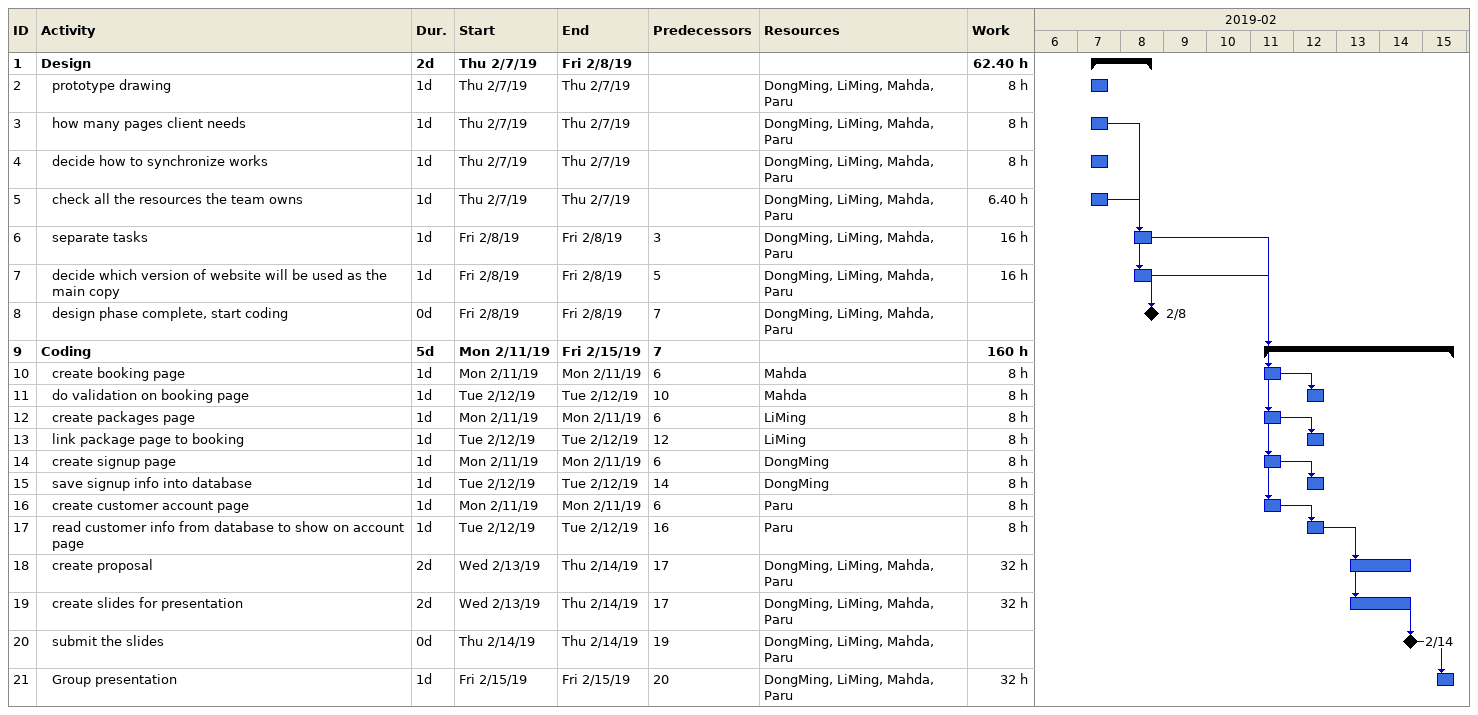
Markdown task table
| ID | Level | Task | Duration | Start | Finish | Predecessors | Resources | Work (h) |
|---|---|---|---|---|---|---|---|---|
| 1 | 1 | **Design** | 2d | 2019-02-07 | 2019-02-08 |  |  | 62.40 |
| 2 | 2 | prototype drawing | 1d | 2019-02-07 | 2019-02-07 |  | DongMing, LiMing, Mahda, Paru | 8 |
| 3 | 2 | how many pages client needs | 1d | 2019-02-07 | 2019-02-07 |  | DongMing, LiMing, Mahda, Paru | 8 |
| 4 | 2 | decide how to synchronize works | 1d | 2019-02-07 | 2019-02-07 |  | DongMing, LiMing, Mahda, Paru | 8 |
| 5 | 2 | check all the resources the team owns | 1d | 2019-02-07 | 2019-02-07 |  | DongMing, LiMing, Mahda, Paru | 6.40 |
| 6 | 2 | separate tasks | 1d | 2019-02-08 | 2019-02-08 | 3 | DongMing, LiMing, Mahda, Paru | 16 |
| 7 | 2 | decide which version of website will be used as the main copy | 1d | 2019-02-08 | 2019-02-08 | 5 | DongMing, LiMing, Mahda, Paru | 16 |
| 8 | 2 | design phase complete, start coding | 0d | 2019-02-08 | 2019-02-08 | 7 | DongMing, LiMing, Mahda, Paru |  |
| 9 | 1 | **Coding** | 5d | 2019-02-11 | 2019-02-15 | 7 |  | 160 |
| 10 | 2 | create booking page | 1d | 2019-02-11 | 2019-02-11 | 6 | Mahda | 8 |
| 11 | 2 | do validation on booking page | 1d | 2019-02-12 | 2019-02-12 | 10 | Mahda | 8 |
| 12 | 2 | create packages page | 1d | 2019-02-11 | 2019-02-11 | 6 | LiMing | 8 |
| 13 | 2 | link package page to booking | 1d | 2019-02-12 | 2019-02-12 | 12 | LiMing | 8 |
| 14 | 2 | create signup page | 1d | 2019-02-11 | 2019-02-11 | 6 | DongMing | 8 |
| 15 | 2 | save signup info into database | 1d | 2019-02-12 | 2019-02-12 | 14 | DongMing | 8 |
| 16 | 2 | create customer account page | 1d | 2019-02-11 | 2019-02-11 | 6 | Paru | 8 |
| 17 | 2 | read customer info from database to show on account page | 1d | 2019-02-12 | 2019-02-12 | 16 | Paru | 8 |
| 18 | 2 | create proposal | 2d | 2019-02-13 | 2019-02-14 | 17 | DongMing, LiMing, Mahda, Paru | 32 |
| 19 | 2 | create slides for presentation | 2d | 2019-02-13 | 2019-02-14 | 17 | DongMing, LiMing, Mahda, Paru | 32 |
| 20 | 2 | submit the slides | 0d | 2019-02-14 | 2019-02-14 | 19 | DongMing, LiMing, Mahda, Paru |  |
| 21 | 2 | Group presentation | 1d | 2019-02-15 | 2019-02-15 | 20 | DongMing, LiMing, Mahda, Paru | 32 |
